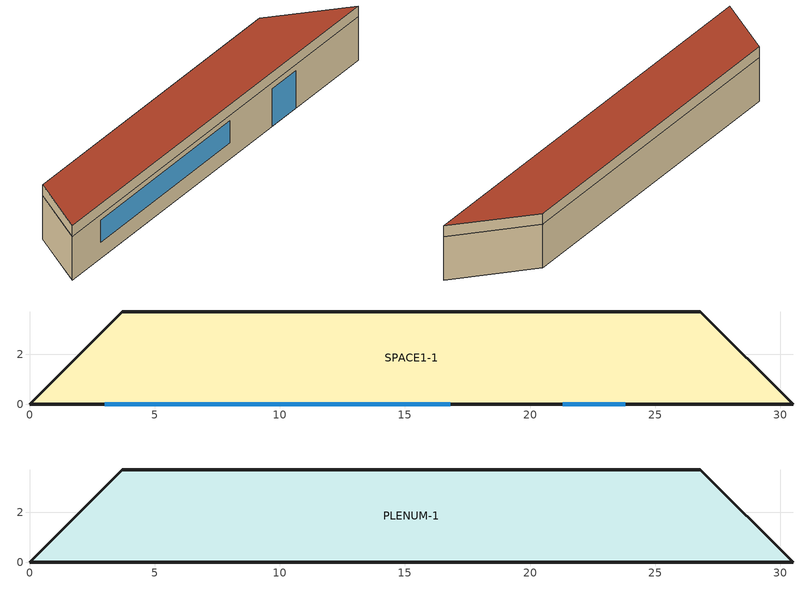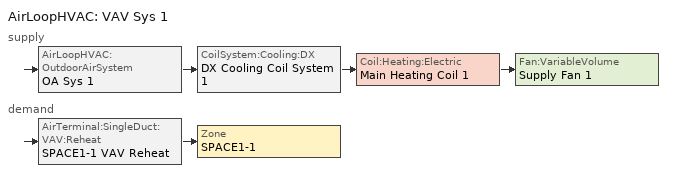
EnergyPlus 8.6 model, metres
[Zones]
SPACE1-1
 floor ground (FLOOR-SLAB-1): 26.8,3.7 30.5,0 0,0 3.7,3.7 z0
 wall outside (WALL-1): 0,0 30.5,0 z0:2.4
 wall outside (INT-WALL-1): 30.5,0 26.8,3.7 3.7,3.7 0,0 z0:2.4
 window (Dbl Clr 3mm/13mm Air): 3,0 16.8,0 z0.9:2.1
 window (Sgl Grey 3mm): 21.3,0 23.8,0 z0:2.1
PLENUM-1
 floor to SPACE1-1 (CLNG-1): 26.8,3.7 30.5,0 0,0 3.7,3.7 z2.4
 wall outside (WALL-1): 0,0 30.5,0 26.8,3.7 3.7,3.7 0,0 z2.4:3
 roof outside (ROOF-1): 3.7,3.7 0,0 30.5,0 26.8,3.7 z3
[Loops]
AirLoopHVAC 'VAV Sys 1'
 supply: AirLoopHVAC:OutdoorAirSystem 'OA Sys 1' > CoilSystem:Cooling:DX 'DX Cooling Coil System 1' > Coil:Heating:Electric 'Main Heating Coil 1' > Fan:VariableVolume 'Supply Fan 1'
 demand: AirTerminal:SingleDuct:VAV:Reheat 'SPACE1-1 VAV Reheat' > Zone 'SPACE1-1'
[Building]
Building: North Axis {deg}=30; Terrain=City; Loads Convergence Tolerance Value=0.04; Temperature Convergence Tolerance Value {deltaC}=0.4; Solar Distribution=FullExterior; Maximum Number of Warmup Days=25; Minimum Number of Warmup Days=6
[Site:Location]
Location=Pittsburgh Allegheny Co Ap_PA_USA Design_Conditions; Latitude {N+ S-}=40.35; Longitude {W- E+}=-79.92; Time Zone Relative to GMT {GMT+/-}=-5; Elevation {m}=380
[SizingPeriod:DesignDay] Day of Month=21; Dry-Bulb Temperature Range Modifier Type=DefaultMultipliers; Humidity Condition Type=Wetbulb; Barometric Pressure {Pa}=96842; Wind Direction {Degrees; N=0, S=180}=240; Rain {Yes/No}=No; Snow on ground {Yes/No}=No; Daylight Savings Time Indicator=No
Name | Month | Day Type | Maximum Dry-Bulb Temperature {C} | Daily Dry-Bulb Temperature Range {C} | Wetbulb at Maximum Dry-Bulb {C} | Wind Speed {m/s} design conditions vs. traditional 6.71 m/s (15 mph) | Solar Model Indicator | Clearness {0.0 to 1.1} | Wind Speed {m/s} design conditions vs. traditional 3.35 m/s (7mph) | ASHRAE Clear Sky Optical Depth for Beam Irradiance (taub) | ASHRAE Clear Sky Optical Depth for Diffuse Irradiance (taud)
Pittsburgh Allegheny Co Ap Ann Htg 99.6% Condns DB | 1 | WinterDesignDay | -15.4 | 0 | -15.4 | 4.7 | ASHRAEClearSky | 0
Pittsburgh Allegheny Co Ap Ann Clg .4% Condns DB=>MWB | 7 | SummerDesignDay | 32.2 | 9.9 | 22.5 |  | ASHRAETau |  | 4.4 | 0.484 | 1.916
[Site:GroundTemperature:BuildingSurface]
20.03, 20.03, 20.13, 20.3, 20.43, 20.52, 20.62, 20.77, 20.78, 20.55, 20.44, 20.2
[Material] Thermal Absorptance=0.9
Name | Roughness | Thickness {m} | Conductivity {W/m-K} | Density {kg/m3} | Specific Heat {J/kg-K} | Solar Absorptance | Visible Absorptance
RG01 | Rough | 0.0127 | 1.442 | 881 | 1674 | 0.65 | 0.65
BR01 | VeryRough | 0.0095 | 0.162 | 1121 | 1464 | 0.7 | 0.7
IN46 | VeryRough | 0.0762 | 0.023 | 24 | 1590 | 0.5 | 0.5
WD01 | MediumSmooth | 0.0191 | 0.115 | 513 | 1381 | 0.78 | 0.78
PW03 | MediumSmooth | 0.0127 | 0.115 | 545 | 1213 | 0.78 | 0.78
IN02 | Rough | 0.0901 | 0.043 | 10 | 837 | 0.75 | 0.75
GP01 | MediumSmooth | 0.0127 | 0.16 | 801 | 837 | 0.75 | 0.75
GP02 | MediumSmooth | 0.0159 | 0.16 | 801 | 837 | 0.75 | 0.75
CC03 | MediumRough | 0.1016 | 1.31 | 2243 | 837 | 0.65 | 0.65
[Material:NoMass] Roughness=Rough
Name | Thermal Resistance {m2-K/W} | Thermal Absorptance | Solar Absorptance | Visible Absorptance
CP01 | 0.367 | 0.9 | 0.75 | 0.75
MAT-CLNG-1 | 0.652259 | 0.65 | 0.65 | 0.65
[Material:AirGap]
AL21: Thermal Resistance {m2-K/W}=0.157
[Construction]
ROOF-1: RG01, BR01, IN46, WD01
WALL-1: WD01, PW03, IN02, GP01
CLNG-1: MAT-CLNG-1
FLOOR-SLAB-1: CC03, CP01
INT-WALL-1: GP02, AL21, GP02
Dbl Clr 3mm/13mm Air: CLEAR 3MM, AIR 13MM, CLEAR 3MM
Sgl Grey 3mm: GREY 3MM
[WindowMaterial:Gas]
AIR 13MM: Gas Type=Air; Thickness {m}=0.0127
[WindowMaterial:Glazing] Optical Data Type=SpectralAverage; Thickness {m}=0.003; Infrared Transmittance at Normal Incidence=0; Front Side Infrared Hemispherical Emissivity=0.84; Back Side Infrared Hemispherical Emissivity=0.84; Conductivity {W/m-K}=0.9
Name | Solar Transmittance at Normal Incidence | Front Side Solar Reflectance at Normal Incidence | Back Side Solar Reflectance at Normal Incidence | Visible Transmittance at Normal Incidence | Front Side Visible Reflectance at Normal Incidence | Back Side Visible Reflectance at Normal Incidence
CLEAR 3MM | 0.837 | 0.075 | 0.075 | 0.898 | 0.081 | 0.081
GREY 3MM | 0.626 | 0.061 | 0.061 | 0.611 | 0.061 | 0.061
[Zone] Type=1; Multiplier=1
Name | Ceiling Height {m} | Volume {m3}
PLENUM-1 | 0.6096 | 59.5
SPACE1-1 | 2.4384 | 239.247
[ZoneInfiltration:DesignFlowRate]
SPACE1-1 Infil 1: Zone or ZoneList=SPACE1-1; Schedule=INFIL-SCH; Design Flow Rate Calculation Method=flow/zone; Design Flow Rate {m3/s}=0.0167; Constant Term Coefficient=0; Temperature Term Coefficient=0; Velocity Term Coefficient=0.2237; Velocity Squared Term Coefficient=0
[People]
SPACE1-1 People 1: SPACE1-1, OCCUPY-1, people, 11, 0.3, AutoCalculate, ActSchd, 3.82E-8, No, ZoneAveraged, WorkEffSch, DynamicClothingModelASHRAE55, AirVelocitySch, Fanger
[Lights]
SPACE1-1 Lights 1: Zone or ZoneList=SPACE1-1; Schedule=LIGHTS-1; Design Level Calculation Method=LightingLevel; Lighting Level {W}=1584; Return Air Fraction=0.2; Fraction Radiant=0.59; Fraction Visible=0.2; Fraction Replaceable=0
[ElectricEquipment]
SPACE1-1 ElecEq 1: Zone or ZoneList=SPACE1-1; Schedule=EQUIP-1; Design Level Calculation Method=EquipmentLevel; Design Level {W}=1056; Fraction Latent=0; Fraction Radiant=0.3; Fraction Lost=0
[Sizing:Zone]
SPACE1-1: Zone Cooling Design Supply Air Temperature Input Method=SupplyAirTemperature; Zone Cooling Design Supply Air Temperature {C}=16; Zone Heating Design Supply Air Temperature Input Method=SupplyAirTemperature; Zone Heating Design Supply Air Temperature {C}=35; Zone Cooling Design Supply Air Humidity Ratio {kgWater/kgDryAir}=0.009; Zone Heating Design Supply Air Humidity Ratio {kgWater/kgDryAir}=0.004; Design Specification Outdoor Air Object=SZ DSOA SPACE1-1; Zone Heating Sizing Factor=0; Zone Cooling Sizing Factor=0; Cooling Design Air Flow Method=DesignDay; Cooling Design Air Flow Rate {m3/s}=0; Heating Design Air Flow Method=DesignDay; Heating Design Air Flow Rate {m3/s}=0
[DesignSpecification:OutdoorAir] Outdoor Air Method=Sum; Outdoor Air Flow per Person {m3/s-person}=0.00472; Outdoor Air Flow per Zone Floor Area {m3/s-m2}=0.000508
Name | Outdoor Air Flow per Zone {m3/s} | Outdoor Air Flow Rate Fraction Schedule
SZ DSOA SPACE1-1 | 0
ZoneMinOARequirements |  | Min OARequirements Sched
[Sizing:System]
VAV Sys 1: Type of Load to Size On=sensible; Design Outdoor Air Flow Rate {m3/s}=autosize; Central Heating Maximum System Air Flow Ratio=1; Preheat Design Temperature {C}=-15; Preheat Design Humidity Ratio {kgWater/kgDryAir}=0.008; Precool Design Temperature {C}=30; Precool Design Humidity Ratio {kgWater/kgDryAir}=0.008; Central Cooling Design Supply Air Temperature {C}=12; Central Heating Design Supply Air Temperature {C}=18; Type of Zone Sum to Use=noncoincident; 100% Outdoor Air in Cooling=no; 100% Outdoor Air in Heating=no; Central Cooling Design Supply Air Humidity Ratio {kgWater/kgDryAir}=0.009; Central Heating Design Supply Air Humidity Ratio {kgWater/kgDryAir}=0.009; Cooling Supply Air Flow Rate Method=DesignDay; Cooling Supply Air Flow Rate {m3/s}=0; Heating Supply Air Flow Rate Method=DesignDay; Heating Supply Air Flow Rate {m3/s}=0; Zone Maximum Outdoor Air Fraction=1; Cooling Design Capacity Method=CoolingDesignCapacity; Cooling Design Capacity {W}=autosize; Heating Design Capacity Method=HeatingDesignCapacity; Heating Design Capacity {W}=autosize; Central Cooling Capacity Control Method=VAV
[ZoneControl:Thermostat]
SPACE1-1 Control: Zone or ZoneList=SPACE1-1; Control Type Schedule=Zone Control Type Sched; Control 1=CoolingSetPoint; Control 2=HeatingSetpoint; Control 3=Space1-DualSetP-RL
[ThermostatSetpoint:SingleHeating]
HeatingSetpoint: Setpoint Temperature Schedule=Htg-SetP-Sch
[ThermostatSetpoint:SingleCooling]
CoolingSetpoint: Setpoint Temperature Schedule=Clg-SetP-Sch
[ThermostatSetpoint:DualSetpoint]
Space1-DualSetP-RL: Heating Setpoint Temperature Schedule=Space1-HtgSetP-RL; Cooling Setpoint Temperature Schedule=Space1-ClgSetP-RL
[Zone equipment]
SPACE1-1: SPACE1-1 VAV Reheat
[AirTerminal:SingleDuct:VAV:Reheat]
SPACE1-1 VAV Reheat: Availability Schedule=ReheatCoilAvailSched; Maximum Air Flow Rate {m3/s}=autosize; Zone Minimum Air Flow Input Method=Constant; Constant Minimum Air Flow Fraction=0.1; Reheat Coil=SPACE1-1 Zone Coil; Maximum Hot Water or Steam Flow Rate {m3/s}=0; Minimum Hot Water or Steam Flow Rate {m3/s}=0; Convergence Tolerance=0.001; Damper Heating Action=Reverse; Maximum Flow Fraction During Reheat=AutoCalculate; Design Specification Outdoor Air Object=ZoneMinOARequirements
[Coil:Heating:Electric] Availability Schedule=ReheatCoilAvailSched; Nominal Capacity {W}=autosize
Name | Efficiency | Burner Efficiency
SPACE1-1 Zone Coil | 0.98
Main heating Coil 1 |  | 0.98
[AirLoopHVAC:ReturnPlenum]
Return-Plenum-1: Zone=PLENUM-1
[AirLoopHVAC]
VAV Sys 1: Design Supply Air Flow Rate {m3/s}=autosize
[AvailabilityManager:Scheduled]
VAV Sys 1 Avail: Schedule=FanAvailSched
[CoilSystem:Cooling:DX]
DX Cooling Coil System 1: Availability Schedule=CoolingCoilAvailSched; Cooling Coil=Main Cooling Coil 1
[Coil:Cooling:DX:TwoSpeed]
Main Cooling Coil 1: Availability Schedule=CoolingCoilAvailSched; High Speed Gross Rated Total Cooling Capacity {W}=autosize; High Speed Rated Sensible Heat Ratio=autosize; High Speed Gross Rated Cooling COP {W/W}=3; High Speed Rated Air Flow Rate {m3/s}=autosize; Unit Internal Static Air Pressure {Pa}=450; Total Cooling Capacity Function of Temperature Curve=VarSpeedCoolCapFT; Total Cooling Capacity Function of Flow Fraction Curve=PackagedRatedCoolCapFFlow; Energy Input Ratio Function of Temperature Curve=VarSpeedCoolEIRFT; Energy Input Ratio Function of Flow Fraction Curve=PackagedRatedCoolEIRFFlow; Part Load Fraction Correlation Curve=VarSpeedCyclingPLFFPLR; Low Speed Gross Rated Total Cooling Capacity {W}=autosize; Low Speed Gross Rated Sensible Heat Ratio=autosize; Low Speed Gross Rated Cooling COP {W/W}=4.2; Low Speed Rated Air Flow Rate {m3/s}=autosize; Low Speed Total Cooling Capacity Function of Temperature Curve=VarSpeedCoolCapLSFT; Low Speed Energy Input Ratio Function of Temperature Curve=VarSpeedCoolEIRLSFT; Condenser Type=EvaporativelyCooled; Basin Heater Capacity {W/K}=200; Basin Heater Setpoint Temperature {C}=2; Basin Heater Operating Schedule=BasinHeaterSched
[Fan:VariableVolume]
Supply Fan 1: Availability Schedule=FanAvailSched; Fan Total Efficiency=0.7; Pressure Rise {Pa}=600; Maximum Flow Rate {m3/s}=autosize; Fan Power Minimum Flow Rate Input Method=Fraction; Fan Power Minimum Flow Fraction=0.25; Motor Efficiency=0.9; Motor In Airstream Fraction=1; Fan Power Coefficient 1=0.00153024; Fan Power Coefficient 2=0.00520806; Fan Power Coefficient 3=1.10862; Fan Power Coefficient 4=-0.116356; Fan Power Coefficient 5=0
[Controller:OutdoorAir]
OA Controller 1: Minimum Outdoor Air Flow Rate {m3/s}=autosize; Maximum Outdoor Air Flow Rate {m3/s}=autosize; Economizer Control Type=FixedDryBulb; Economizer Control Action Type=ModulateFlow; Economizer Maximum Limit Dry-Bulb Temperature {C}=19; Economizer Minimum Limit Dry-Bulb Temperature {C}=4; Lockout Type=NoLockout; Minimum Limit Type=ProportionalMinimum; Minimum Outdoor Air Schedule=Min OA Sched
[SetpointManager:Warmest]
Supply Air Temp Manager 1: Control Variable=Temperature; HVAC Air Loop=VAV Sys 1; Minimum setpoint temperature=12; Maximum setpoint temperature=18; Strategy=MaximumTemperature; Setpoint Node or NodeList=Supply Air Temp Nodes 1
[SetpointManager:MixedAir]
Mixed Air and Coil Exit Temp Manager 1: Control Variable=Temperature; Setpoint Node or NodeList=Supply Fan Upstream Nodes
[ExternalInterface:Schedule] ScheduleType=Temperature
Name | Initial value, used during warm-up
Space1-HtgSetP-RL | 21
Space1-ClgSetP-RL | 25
[Schedule:Compact]
OCCUPY-1: Through: 12/31, For: WeekDays SummerDesignDay CustomDay1 CustomDay2, Until: 8:00, 0, Until: 11:00, 1, Until: 12:00, 0.8, Until: 13:00, 0.4, Until: 14:00, 0.8, Until: 18:00, 1, Until: 19:00, 0.5, Until: 21:00, 0.1, Until: 24:00, 0, For: Weekends WinterDesignDay Holiday, Until: 24:00, 0
LIGHTS-1: Through: 12/31, For: WeekDays SummerDesignDay CustomDay1 CustomDay2, Until: 8:00, 0.05, Until: 9:00, 0.9, Until: 10:00, 0.95, Until: 11:00, 1, Until: 12:00, 0.95, Until: 13:00, 0.8, Until: 14:00, 0.9, Until: 18:00, 1, Until: 19:00, 0.6, Until: 21:00, 0.2, Until: 24:00, 0.05, For: Weekends WinterDesignDay Holiday, Until: 24:00, 0.05
EQUIP-1: Through: 12/31, For: WeekDays SummerDesignDay CustomDay1 CustomDay2, Until: 8:00, 0.02, Until: 9:00, 0.4, Until: 14:00, 0.9, Until: 15:00, 0.8, Until: 16:00, 0.7, Until: 18:00, 0.5, Until: 20:00, 0.3, Until: 24:00, 0.02, For: Weekends WinterDesignDay Holiday, Until: 24:00, 0.2
INFIL-SCH: Through: 3/31, For: AllDays, Until: 24:00, 1, Through: 10/31, For: AllDays, Until: 24:00, 0, Through: 12/31, For: AllDays, Until: 24:00, 1
ActSchd: Through: 12/31, For: AllDays, Until: 24:00, 117.24
BasinHeaterSched; FanAvailSched; CoolingCoilAvailSched; ReheatCoilAvailSched: Through: 12/31, For: AllDays, Until: 24:00, 1
AirVelocitySch: Through: 12/31, For: AllDays, Until: 24:00, .137
WorkEffSch: Through: 12/31, For: AllDays, Until: 24:00, 0
Htg-SetP-Sch: Through: 12/31, For: SummerDesignDay, Until: 24:00, 12.8, For: WinterDesignDay, Until: 24:00, 21.1, For: WeekDays, Until: 7:00, 12.8, Until: 18:00, 21.1, Until: 24:00, 12.8, For: WeekEnds Holiday, Until: 7:00, 12.8, Until: 13:00, 21.1, Until: 24:00, 12.8, For: AllOtherDays, Until: 7:00, 12.8, Until: 18:00, 21.1, Until: 24:00, 12.8
Clg-SetP-Sch: Through: 12/31, For: SummerDesignDay, Until: 24:00, 23.9, For: WinterDesignDay, Until: 24:00, 40, For: WeekDays, Until: 7:00, 40, Until: 18:00, 23.9, Until: 24:00, 40, For: WeekEnds Holiday, Until: 7:00, 40, Until: 13:00, 23.9, Until: 24:00, 32.2, For: AllOtherDays, Until: 7:00, 40, Until: 18:00, 23.9, Until: 24:00, 40
Zone Control Type Sched: Through: 12/31, For: SummerDesignDay, Until: 24:00, 2, For: WinterDesignDay, Until: 24:00, 1, For: AllOtherDays, Until: 24:00, 4
Min OA Sched: Through: 12/31, For: Weekdays, Until: 6:00, 0.02, Until: 18:00, 1, Until: 24:00, 0.02, For: AllOtherDays, Until: 24:00, 0.02
Min OARequirements Sched: Through: 12/31, For: Weekdays SummerDesignDay WinterDesignDay, Until: 24:00, 1, For: AllOtherDays, Until: 24:00, 0.25
[Curve:Biquadratic] Minimum Value of x=12.77778; Maximum Value of x=23.88889; Minimum Value of y=23.88889; Maximum Value of y=46.11111; Input Unit Type for X=Temperature; Input Unit Type for Y=Temperature; Output Unit Type=Dimensionless
Name | Coefficient1 Constant | Coefficient2 x | Coefficient3 x**2 | Coefficient4 y | Coefficient5 y**2 | Coefficient6 x*y
VarSpeedCoolCapFT; VarSpeedCoolCapLSFT | 0.476428 | 0.0401147 | 0.000226411 | -0.000827136 | -7.3224e-06 | -0.000446278
VarSpeedCoolEIRFT | 0.632475 | -0.0121321 | 0.000507773 | 0.0155377 | 0.00027284 | -0.000679201
VarSpeedCoolEIRLSFT | 0.774645 | -0.0343731 | 0.000783173 | 0.0146596 | 0.000488851 | -0.000752036
[Curve:Cubic] Minimum Value of x=0.5; Maximum Value of x=1.5; Input Unit Type for X=Dimensionless; Output Unit Type=Dimensionless
Name | Coefficient1 Constant | Coefficient2 x | Coefficient3 x**2 | Coefficient4 x**3
PackagedRatedCoolCapFFlow | 0.472786 | 1.24334 | -1.03871 | 0.322578
PackagedRatedCoolEIRFFlow | 1.00795 | 0.345441 | -0.692289 | 0.338899
[Curve:Quadratic]
VarSpeedCyclingPLFFPLR: Coefficient1 Constant=0.85; Coefficient2 x=0.15; Coefficient3 x**2=0; Minimum Value of x=0; Maximum Value of x=1
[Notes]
5ZoneAutoDXVAV.idf
Basic file description:  1 story building divided into 4 exterior and one interior conditioned zones and return plenum.
Highlights:              packaged VAV system with variable speed compressor
Simulation Location/Run: Pittsburgh-Allegheny County AP 725205 (TMY3), Run for Jan 1st 00:00:00 to Mar 31st 24:00:00.
Run Control executes the run periods using the weather file
Location:                Pittsburgh, PA
Design Days:             Pittsburgh Allegheny Co Ap_PA_USA Annual Heating 99.6%, MaxDB=-15.4°C
Pittsburgh Allegheny Co Ap_PA_USA Annual Cooling (DB=>MWB) .4%, MaxDB=32.2°C MWB=22.5°C
Run Control:             Zone and System sizing with weather file run control (no design days run)
Building: Single floor rectangular building 100 ft x 50 ft. 5 zones - 4 exterior, 1 interior, zone height 8 feet.
Exterior zone depth is 12 feet. There is a 2 foot high return plenum: the overall building height is
10 feet. There are windows on all 4 facades; the south and north facades have glass doors.
The south facing glass is shaded by overhangs. The walls are woodshingle over plywood, R11 insulation,
and gypboard. The roof is a gravel built up roof with R-3 mineral board insulation and plywood sheathing.
The windows are of various single and double pane construction with 3mm and 6mm glass and either 6mm or
13mm argon or air gap.  The window to wall ratio is approxomately 0.29.
The south wall and door have overhangs.
The building is oriented 30 degrees east of north.
Floor Area:        463.6 m2 (5000 ft2)
Number of Stories: 1
Zone Description Details:
Internal gains description:     lighting is 1.5 watts/ft2, office equip is 1.0 watts/ft2. There is 1 occupant
per 100 ft2 of floor area. The infiltration is 0.25 air changes per hour.
Interzone Surfaces:             6 interzone surfaces (see diagram)
Internal Mass:                  None
Windows:                        4 ea.: 1) Double pane clear, 3mm glass, 13mm air gap
2) Double pane clear, 3mm glass, 13mm argon gap
3) Double pane clear, 6mm glass, 6mm air gap
4) Double pane lowE,  6mm lowE glass outside, 6mm air gap, 6mm clear glass
Doors:                          2 ea.:    Single pane grey,  3mm glass
Detached Shading:               None
Daylight:                       None
Natural Ventilation:            None
Compact Schedules:              Yes
HVAC:                           the system is a packaged VAV (DX cooling coil and gas heating coils).
The input is fully autosized. The compressor has a variable speed drive.
Terminal units are set to provide a minimum amount of outdoor air based
on occupancy and floor area.
Zonal Equipment:                AirTerminal:SingleDuct:VAV:Reheat
Central Air Handling Equipment: Yes
System Equipment Autosize:      Yes
Purchased Cooling:              None
Purchased Heating:              None
Coils:                          COIL:DX:MultiSpeed:CoolingEmpirical, Coil:Heating:Electric
Pumps:                          None
Boilers:                        None
Chillers:                       None
Standard Reports:               None
Timestep or Hourly Variables:   Timestep
Time bins Report:               None
HTML Report:                    None
Environmental Emissions:        None
Utility Tariffs:                None
